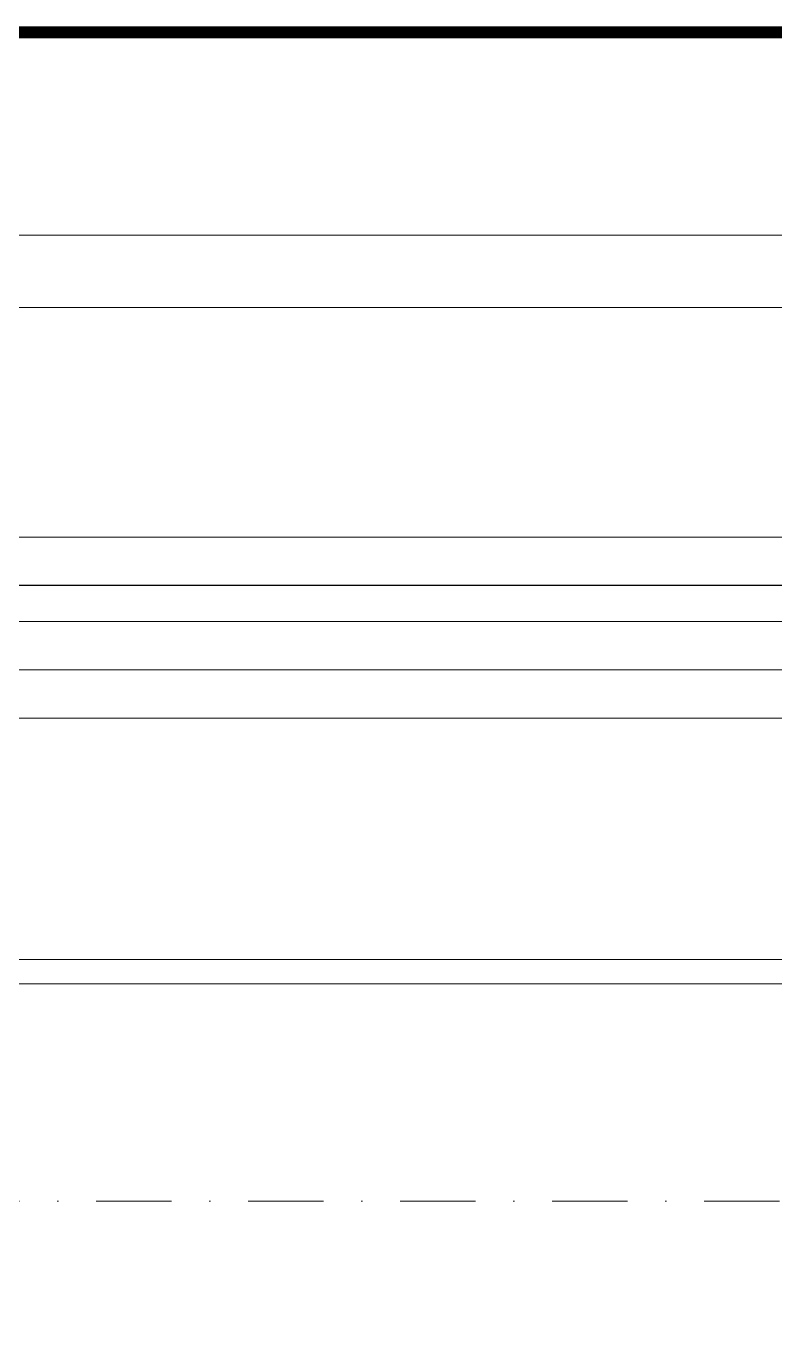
# Model space of a CAD drawing. Extents: x -2050 to 29725, y -1777 to 6820.
# Drawn here: x 9530.7 to 9592.7, y 2773.5 to 2882.3 of the extents above; entities that cross this region are included whole.
import ezdxf

# ---------------------------------------------------------------- set-up
doc = ezdxf.new("R2010")
doc.units = 0
doc.header["$LTSCALE"] = 25
doc.header["$MEASUREMENT"] = 0
doc.linetypes.add('DASHDOT2', pattern=[0.5, 0.25, -0.125, 0, -0.125])
doc.linetypes.add('HIDDEN2', pattern=[4.7625, 3.175, -1.5875])
for name, color, linetype, lineweight in [('00', 9, 'Continuous', 9), ('06C', 9, 'Continuous', 9), ('06D', 9, 'Continuous', 9), ('10', 9, 'Continuous', 9), ('14', 9, 'Continuous', 9), ('21', 9, 'Continuous', 9), ('24', 9, 'DASHDOT2', 9), ('33', 9, 'BATTING', 9)]:
    doc.layers.add(name, color=color, linetype=linetype, lineweight=lineweight)
doc.linetypes.add('BATTING', pattern='A,0.0001,-0.1,[134,ltypeshp.shx,S=0.1,R=0,X=-0.1,Y=0],-0.2,[134,ltypeshp.shx,S=0.1,R=180,X=0.1,Y=0],-0.1', length=0.4001)

msp = doc.modelspace()

# ---------------------------------------------------------------- linework, layer by layer
at = {"layer": '00'}
msp.add_lwpolyline([(9480, 2825), (9730, 2825), (9730, 2805), (9480, 2805)], close=True, dxfattribs=at)
msp.add_lwpolyline([(9480, 2825), (9730, 2825), (9730, 2805), (9480, 2805)], close=True, dxfattribs=at)
at = {"layer": '06C'}
msp.add_line((7067.5, 2865), (10767.5, 2865), dxfattribs=at)
at = {"layer": '06D'}
for points in [[(9480, 2840), (9732.09, 2840)], [(9730, 2825), (9730, 2833), (9480, 2833), (9480, 2825)]]:
    msp.add_lwpolyline(points, dxfattribs=at)
at = {"layer": '10'}
msp.add_line((8088.98, 2859), (10761.5, 2859), dxfattribs=at)
at = {"layer": '10', "const_width": 0.1}
msp.add_lwpolyline([(9473.19, 2836), (9736.63, 2836)], dxfattribs=at)
at = {"layer": '14'}
msp.add_lwpolyline([(9478, 2819.3), (9478, 2803), (9732, 2803), (9732, 2820.22)], dxfattribs=at)
at = {"layer": '21', "linetype": 'HIDDEN2', "ltscale": 0.1, "const_width": 1}
msp.add_lwpolyline([(9216.72, 2881.81), (9956.44, 2881.81), (9956.44, 2723.15), (9216.72, 2723.15)], close=True, dxfattribs=at)
at = {"layer": '24'}
msp.add_lwpolyline([(6827.5, 2785), (11027.5, 2785)], dxfattribs=at)
at = {"layer": '33', "ltscale": 0.4}
msp.add_lwpolyline([(9480, 2829), (9730, 2829)], dxfattribs=at)

doc.saveas('drawing.dxf')
